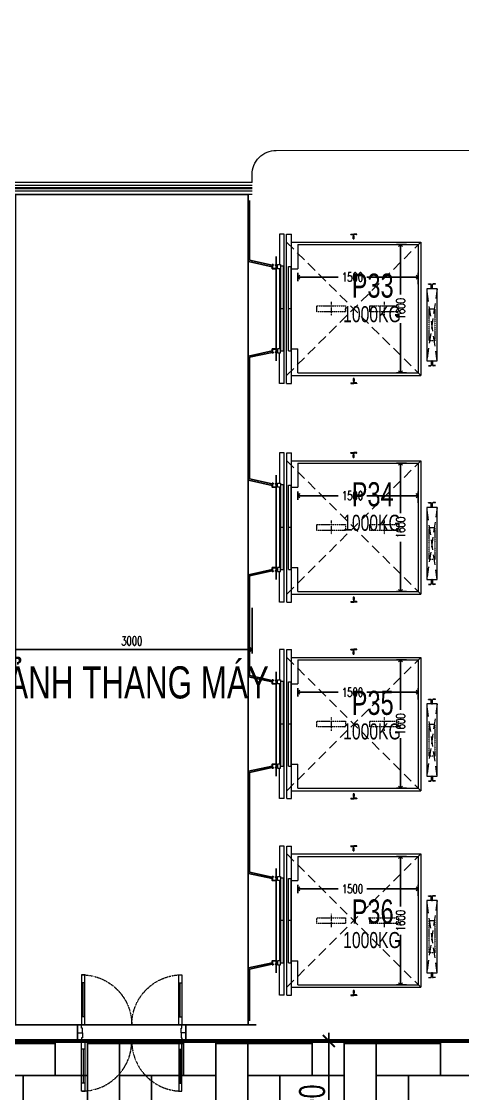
# Model space of a CAD drawing. Header units: millimetres. Extents: x -1307397 to 11565522512, y -626897 to 1138105.
# Drawn here: x 163179 to 168675, y -625 to 12736 of the extents above; entities that cross this region are included whole.
import ezdxf
from ezdxf.enums import TextEntityAlignment as Align
from ezdxf.xclip import XClip

# ---------------------------------------------------------------- set-up
doc = ezdxf.new("R2010")
doc.units = ezdxf.units.MM
doc.header["$MEASUREMENT"] = 0
doc.header["$XCLIPFRAME"] = 0
for name, pattern in [('HIDDEN', [0.375, 0.25, -0.125]), ('Xref_ST_MBDV Cot vach 30.7.2022$0$CENTERX2', [4, 2.5, -0.5, 0.5, -0.5]), ('Xref_ST_MBDV Cot vach 30.7.2022$0$HIDDEN', [0.375, 0.25, -0.125]), ('Xref_ST_MBDV Cot vach 30.7.2022$0$HIDDEN2', [0.1875, 0.125, -0.0625]), ('Xref_ST_MBDV Cot vach 30.7.2022$0$PHANTOMX2', [5, 2.5, -0.5, 0.5, -0.5, 0.5, -0.5])]:
    doc.linetypes.add(name, pattern=pattern)
for name, color, linetype, lineweight in [('AUDIT_I_220808132811-11', 7, 'Continuous', 9), ('Xref_ST_MBDV Cot vach 30.7.2022$0$CUA', 37, 'Continuous', 13), ('Xref_ST_MBDV Cot vach 30.7.2022$0$KT-Net cua', 87, 'Continuous', 9), ('Xref_ST_MBDV Cot vach 30.7.2022$0$KT-Net thay', 7, 'Continuous', 15), ('Xref_ST_MBDV Cot vach 30.7.2022$0$KT-Noi that', 36, 'Continuous', 9)]:
    doc.layers.add(name, color=color, linetype=linetype, lineweight=lineweight)
for name, color, linetype in [('KT-Net manh', 139, 'Continuous'), ('KT-Tuong', 1, 'Continuous'), ('Xref_ST_MBDV Cot vach 30.7.2022$0$KT-Dim', 8, 'Continuous'), ('Xref_ST_MBDV Cot vach 30.7.2022$0$KT-Net manh', 139, 'Continuous'), ('Xref_ST_MBDV Cot vach 30.7.2022$0$KT-Text', 7, 'Continuous'), ('Xref_ST_MBDV Cot vach 30.7.2022$0$KT-Tuong', 1, 'Continuous')]:
    doc.layers.add(name, color=color, linetype=linetype)
doc.styles.add('00 Text ccu dim', font='vnsimli.shx', dxfattribs={"width": 0.7})
doc.styles.add('Xref_ST_MBDV Cot vach 30.7.2022$0$Arial', font='arial.ttf', dxfattribs={"width": 0.7})
doc.styles.add('Xref_ST_MBDV Cot vach 30.7.2022$0$DIM', font='vnsimli.shx', dxfattribs={"width": 0.7})
doc.styles.add('Xref_ST_MBDV Cot vach 30.7.2022$0$xref.N.Cot vach tang N2$0$DIM', font='vnsimli.shx', dxfattribs={"width": 0.7})
doc.dimstyles.new('00A1CCU_1-100', dxfattribs={"dimscale": 100, "dimtxt": 3, "dimasz": 1.5, "dimexe": 1, "dimexo": 0, "dimgap": 0.6, "dimtad": 1, "dimdec": 0, "dimrnd": 0.5, "dimzin": 0, "dimdsep": 46, "dimtxsty": '00 Text ccu dim', "dimblk1": 'ARCHTICK', "dimblk2": 'ARCHTICK', "dimsah": 1, "dimcen": 2, "dimdle": 1, "dimclrd": 256, "dimclre": 256, "dimclrt": 31, "dimadec": 0, "dimazin": 0, "dimtfac": 1, "dimtdec": 0, "dimtix": 1, "dimtmove": 2, "dimatfit": 3, "dimldrblk": 'OPEN90', "dimfxl": 1, "dimtvp": 0.833333, "dimtolj": 1, "dimtzin": 0, "dimarcsym": 0})
doc.dimstyles.new('Xref_ST_MBDV Cot vach 30.7.2022$0$CCU 1-100 A1', dxfattribs={"dimscale": 100, "dimtxt": 2.2, "dimasz": 1, "dimexe": 1, "dimexo": 0, "dimgap": 1, "dimtad": 1, "dimdec": 0, "dimdsep": 46, "dimtxsty": 'Xref_ST_MBDV Cot vach 30.7.2022$0$DIM', "dimblk1": 'Xref_ST_MBDV Cot vach 30.7.2022$0$_ARCHTICK', "dimblk2": 'Xref_ST_MBDV Cot vach 30.7.2022$0$_ARCHTICK', "dimsah": 1, "dimcen": 0, "dimdle": 1, "dimclrd": 256, "dimclre": 256, "dimclrt": 31, "dimadec": 0, "dimazin": 0, "dimtfac": 1, "dimtdec": 0, "dimtix": 1, "dimtmove": 2, "dimatfit": 3, "dimldrblk": 'Xref_ST_MBDV Cot vach 30.7.2022$0$_ARCHTICK', "dimfxl": 8, "dimtolj": 1, "dimarcsym": 0})
doc.dimstyles.new('Xref_ST_MBDV Cot vach 30.7.2022$0$xref.N.Cot vach tang N2$0$CCU 1-100 A1', dxfattribs={"dimscale": 100, "dimtxt": 2.2, "dimasz": 1, "dimexe": 1, "dimexo": 0, "dimgap": 1, "dimtad": 1, "dimdec": 0, "dimdsep": 46, "dimtxsty": 'Xref_ST_MBDV Cot vach 30.7.2022$0$xref.N.Cot vach tang N2$0$DIM', "dimblk1": 'Xref_ST_MBDV Cot vach 30.7.2022$0$xref.N.Cot vach tang N2$0$_ARCHTICK', "dimblk2": 'Xref_ST_MBDV Cot vach 30.7.2022$0$xref.N.Cot vach tang N2$0$_ARCHTICK', "dimsah": 1, "dimcen": 0, "dimdle": 1, "dimclrd": 256, "dimclre": 256, "dimclrt": 31, "dimadec": 0, "dimazin": 0, "dimtfac": 1, "dimtdec": 0, "dimtix": 1, "dimtmove": 2, "dimatfit": 3, "dimldrblk": 'Xref_ST_MBDV Cot vach 30.7.2022$0$xref.N.Cot vach tang N2$0$_ARCHTICK', "dimfxl": 8, "dimtolj": 1, "dimarcsym": 0})

# ---------------------------------------------------------------- blocks, each defined once
blk = doc.blocks.new('*U34')
for p, q in [((-1260, 525), (-1300, 525)), ((-1280, 100), (-1280, 525)), ((-90, 525), (-50, 525)), ((-70, 100), (-70, 525)), ((-1260, 100), (-1300, 100)), ((-90, 100), (-50, 100))]:
    blk.add_line(p, q)
for points in [[(-1300, 0), (-1260, 0), (-1260, 625), (-1300, 625)], [(-50, 0), (-90, 0), (-90, 625), (-50, 625)], [(-1350, -100), (-1290, -100), (-1290, -40), (-1300, -40), (-1300, 0), (-1350, 0)], [(0, -100), (-60, -100), (-60, -40), (-50, -40), (-50, 0), (0, 0)]]:
    blk.add_lwpolyline(points, close=True)
at = {"linetype": 'Xref_ST_MBDV Cot vach 30.7.2022$0$HIDDEN2'}
for centre, start, end in [((-1300, 0), 0, 90), ((-50, 0), 90, 180)]:
    blk.add_arc(centre, 625, start, end, dxfattribs=at)
blk = doc.blocks.new('Xref_ST_MBDV Cot vach 30.7.2022$0$_Open90')
at = {"color": 0, "linetype": 'ByBlock', "lineweight": -2}
for p, q in [((0, 0), (-1, 0)), ((-0.5, 0.5), (0, 0)), ((0, 0), (-0.5, -0.5))]:
    blk.add_line(p, q, dxfattribs=at)
blk = doc.blocks.new('*D28')
at = {"layer": 'Defpoints', "color": 5, "transparency": 16777216}
for p, q in [((-2230, 1494), (-2230, 1596)), ((-2180, 1546), (-1728, 1546)), ((-780, 1546), (-1372, 1546)), ((-730, 1457), (-730, 1596))]:
    blk.add_line(p, q, dxfattribs=at)
at = {"layer": 'Defpoints', "color": 0, "transparency": 16777216}
for p in [(-2230, 1546), (-2230, 1494, 0), (-730, 1457, 0)]:
    blk.add_point(p, dxfattribs=at)
at = {"layer": 'Defpoints', "color": 5, "transparency": 16777216, "xscale": 50, "yscale": 50, "zscale": 50, "rotation": 180}
blk.add_blockref('Xref_ST_MBDV Cot vach 30.7.2022$0$_Open90', (-2230, 1546), dxfattribs=at)
at = {"layer": 'Defpoints', "color": 5, "transparency": 16777216, "xscale": 50, "yscale": 50, "zscale": 50}
blk.add_blockref('Xref_ST_MBDV Cot vach 30.7.2022$0$_Open90', (-730, 1546), dxfattribs=at)
at = {"layer": 'Defpoints', "color": 5, "transparency": 16777216, "insert": (-1550, 1546), "char_height": 110, "attachment_point": 5, "style": 'Xref_ST_MBDV Cot vach 30.7.2022$0$DIM'}
blk.add_mtext('\\A1;1500', dxfattribs=at)
blk = doc.blocks.new('Xref_ST_MBDV Cot vach 30.7.2022$0$_ARCHTICK')
at = {"color": 0, "linetype": 'ByBlock', "const_width": 0.15}
blk.add_lwpolyline([(-0.5, -0.5), (0.5, 0.5)], dxfattribs=at)
blk = doc.blocks.new('*D29')
at = {"layer": 'Defpoints', "color": 5, "transparency": 16777216}
for p, q in [((-879, 1950), (-1000, 1950)), ((-950, 1900), (-950, 1328)), ((-950, 400), (-950, 972)), ((-879, 350), (-1000, 350))]:
    blk.add_line(p, q, dxfattribs=at)
at = {"layer": 'Defpoints', "color": 0, "transparency": 16777216}
for p in [(-879, 1950, 0), (-950, 350), (-879, 350, 0)]:
    blk.add_point(p, dxfattribs=at)
at = {"layer": 'Defpoints', "color": 5, "transparency": 16777216, "xscale": 50, "yscale": 50, "zscale": 50}
for p, rotation in [((-950, 1950), 90), ((-950, 350), 270)]:
    blk.add_blockref('Xref_ST_MBDV Cot vach 30.7.2022$0$_Open90', p, dxfattribs=dict(at, rotation=rotation))
at = {"layer": 'Defpoints', "color": 5, "transparency": 16777216, "insert": (-950, 1150), "char_height": 110, "attachment_point": 5, "rotation": 90, "style": 'Xref_ST_MBDV Cot vach 30.7.2022$0$DIM'}
blk.add_mtext('\\A1;1600', dxfattribs=at)
blk = doc.blocks.new('Xref_ST_MBDV Cot vach 30.7.2022$0$xref.N.Cot vach tang N2$0$_Open90')
at = {"color": 0, "linetype": 'ByBlock', "lineweight": -2}
for p, q in [((0, 0), (-1, 0)), ((-0.5, 0.5), (0, 0)), ((0, 0), (-0.5, -0.5))]:
    blk.add_line(p, q, dxfattribs=at)
blk = doc.blocks.new('*D123')
at = {"layer": 'Defpoints', "color": 5, "transparency": 16777216}
for p, q in [((163054, 5430), (163054, 4860)), ((166054, 5430), (166054, 4860)), ((163104, 4910), (166004, 4910))]:
    blk.add_line(p, q, dxfattribs=at)
at = {"layer": 'Defpoints', "color": 0, "transparency": 16777216}
for p in [(163054, 5430), (166054, 5430), (166054, 4910)]:
    blk.add_point(p, dxfattribs=at)
at = {"layer": 'Defpoints', "color": 5, "transparency": 16777216, "xscale": 50, "yscale": 50, "zscale": 50, "rotation": 180}
blk.add_blockref('Xref_ST_MBDV Cot vach 30.7.2022$0$xref.N.Cot vach tang N2$0$_Open90', (163054, 4910), dxfattribs=at)
at = {"layer": 'Defpoints', "color": 5, "transparency": 16777216, "xscale": 50, "yscale": 50, "zscale": 50}
blk.add_blockref('Xref_ST_MBDV Cot vach 30.7.2022$0$xref.N.Cot vach tang N2$0$_Open90', (166054, 4910), dxfattribs=at)
at = {"layer": 'Defpoints', "color": 5, "transparency": 16777216, "insert": (164554, 5015), "char_height": 110, "attachment_point": 5, "style": 'Xref_ST_MBDV Cot vach 30.7.2022$0$xref.N.Cot vach tang N2$0$DIM'}
blk.add_mtext('\\A1;3000', dxfattribs=at)
blk = doc.blocks.new('Xref_ST_MBDV Cot vach 30.7.2022$0$xref.N.Cot vach tang N2$0$_ARCHTICK')
at = {"color": 0, "linetype": 'ByBlock', "const_width": 0.15}
blk.add_lwpolyline([(-0.5, -0.5), (0.5, 0.5)], dxfattribs=at)
blk = doc.blocks.new('ĂERWER')
at = {"layer": 'Xref_ST_MBDV Cot vach 30.7.2022$0$KT-Text', "style": 'Xref_ST_MBDV Cot vach 30.7.2022$0$Arial', "width": 0.7}
for s, height, p in [('P33', 300, (-35742, 26404)), ('1000KG', 200, (-35849, 26098)), ('P34', 300, (-35742, 23804)), ('1000KG', 200, (-35849, 23498)), ('P35', 300, (-35742, 21204)), ('1000KG', 200, (-35849, 20898)), ('P36', 300, (-35742, 18604)), ('1000KG', 200, (-35849, 18298))]:
    blk.add_text(s, height=height, dxfattribs=at).set_placement(p)
blk = doc.blocks.new('_ARCHTICK')
at = {"color": 0, "linetype": 'ByBlock', "const_width": 0.15}
blk.add_lwpolyline([(-0.5, -0.5), (0.5, 0.5)], dxfattribs=at)
blk = doc.blocks.new('*D494')
at = {"layer": 'Defpoints', "color": 0, "transparency": 16777216}
for p in [(167410, 30, 0), (167009, -1770), (167410, -1770, 0)]:
    blk.add_point(p, dxfattribs=at)
at = {"layer": 'KT-Tuong', "lineweight": -2, "transparency": 16777216}
for p, q in [((167410, 30), (166909, 30)), ((167009, 130), (167009, -1870)), ((167410, -1770), (166909, -1770))]:
    blk.add_line(p, q, dxfattribs=at)
at = {"layer": 'KT-Tuong', "lineweight": -2, "transparency": 16777216, "xscale": 150, "yscale": 150, "zscale": 150}
for p, rotation in [((167009, 30), 90), ((167009, -1770), 270)]:
    blk.add_blockref('_ARCHTICK', p, dxfattribs=dict(at, rotation=rotation))
at = {"layer": 'KT-Tuong', "color": 31, "transparency": 16777216, "insert": (166799, -870), "char_height": 300, "attachment_point": 5, "rotation": 90, "style": '00 Text ccu dim'}
blk.add_mtext('\\A1;1800', dxfattribs=at)
blk = doc.blocks.new('_Open90')
at = {"color": 0, "linetype": 'ByBlock', "lineweight": -2}
for p, q in [((0, 0), (-1, 0)), ((-0.5, 0.5), (0, 0)), ((0, 0), (-0.5, -0.5))]:
    blk.add_line(p, q, dxfattribs=at)
blk = doc.blocks.new('Xref_ST_MBDV Cot vach 30.7.2022$0$TM 1000kg')
at = {"layer": 'Xref_ST_MBDV Cot vach 30.7.2022$0$KT-Net manh'}
for p, q in [((-2850, 2500), (-2850, 1742.2)), ((-2832, 2500), (-2832, 1754.4)), ((-2850, 1742.2), (-2847, 1742.2)), ((-2847, 1742.2), (-2847, 1739.2)), ((-2550, 1674.2), (-2847, 1739.2)), ((-2550, 1692.7), (-2832, 1754.4)), ((-2500, 1800), (-2500, 500)), ((-2850, 557.8), (-2847, 557.8)), ((-2850, -100), (-2850, 557.8)), ((-2550, 625.8), (-2847, 560.8)), ((-2847, 557.8), (-2847, 560.8)), ((-2550, 607.3), (-2832, 545.6)), ((-2832, -100), (-2832, 545.6))]:
    blk.add_line(p, q, dxfattribs=at)
at = {"layer": 'Xref_ST_MBDV Cot vach 30.7.2022$0$KT-Net manh', "const_width": 2}
for points in [[(-2847, 1742.2), (-2832, 1754.4)], [(-2847, 557.8), (-2832, 545.6)]]:
    blk.add_lwpolyline(points, dxfattribs=at)
at = {"layer": 'Xref_ST_MBDV Cot vach 30.7.2022$0$KT-Net manh', "ltscale": 2}
for points in [[(-2510, 1700), (-2500, 1700), (-2500, 1650), (-2550, 1650), (-2550, 1700), (-2540, 1700), (-2540, 1690), (-2541.6, 1690), (-2541.6, 1698.4), (-2548.4, 1698.4), (-2548.4, 1651.6), (-2501.6, 1651.6), (-2501.6, 1698.4), (-2508.4, 1698.4), (-2508.4, 1690), (-2510, 1690)], [(-2510, 600), (-2500, 600), (-2500, 650), (-2550, 650), (-2550, 600), (-2540, 600), (-2540, 610), (-2541.6, 610), (-2541.6, 601.6), (-2548.4, 601.6), (-2548.4, 648.4), (-2501.6, 648.4), (-2501.6, 601.6), (-2508.4, 601.6), (-2508.4, 610), (-2510, 610)]]:
    blk.add_lwpolyline(points, close=True, dxfattribs=at)
at = {"layer": 'Xref_ST_MBDV Cot vach 30.7.2022$0$KT-Noi that', "linetype": 'Continuous', "ltscale": 2}
for p, q in [((-2460, 2080, 0), (-2460, 1700, 0)), ((-2400, 2080, 0), (-2460, 2080, 0)), ((-2400, 220, 0), (-2400, 2080, 0)), ((-2370, 220, 0), (-2370, 2080, 0)), ((-2370, 2080, 0), (-2310, 2080, 0)), ((-2310, 220, 0), (-2310, 2080, 0)), ((-2310, 1981, 0), (-700, 1981, 0)), ((-2230, 1950, 0), (-730, 1950, 0)), ((-2230, 1950, 0), (-2230, 1650, 0)), ((-730, 1950, 0), (-730, 350, 0)), ((-700, 1981, 0), (-700, 319, 0)), ((-2455, 650, 0), (-2455, 1650, 0)), ((-2441.3, 620, 0), (-2441.3, 1680, 0)), ((-2411, 1680, 0), (-2441.3, 1680, 0)), ((-2411, 620, 0), (-2411, 1680, 0)), ((-2348, 625, 0), (-2348, 1675, 0)), ((-2348, 1675, 0), (-2314, 1675, 0)), ((-2314, 625, 0), (-2314, 1675, 0)), ((-2310, 1650, 0), (-2230, 1650, 0)), ((-2411, 1150, 0), (-2441.3, 1150, 0)), ((-2314, 1150, 0), (-2348, 1150, 0)), ((-2460, 220, 0), (-2460, 600, 0)), ((-2411, 620, 0), (-2441.3, 620, 0)), ((-2348, 625, 0), (-2314, 625, 0)), ((-2310, 650, 0), (-2230, 650, 0)), ((-2230, 350, 0), (-2230, 650, 0)), ((-2310, 319, 0), (-700, 319, 0)), ((-2230, 350, 0), (-730, 350, 0)), ((-2400, 220, 0), (-2460, 220, 0)), ((-2370, 220, 0), (-2310, 220, 0))]:
    blk.add_line(p, q, dxfattribs=at)
at = {"layer": 'Xref_ST_MBDV Cot vach 30.7.2022$0$KT-Noi that', "linetype": 'Continuous'}
for p, q in [((-1572.5, 2077, 0), (-1572.5, 2082, 0)), ((-1572.5, 2082, 0), (-1535, 2082, 0)), ((-1569.5, 2074, 0), (-1540.1, 2070.9, 0)), ((-1540, 2021, 0), (-1540, 2050, 0)), ((-1539, 2020, 0), (-1535, 2020, 0)), ((-1537.1, 2054.1, 0), (-1537.1, 2067.9, 0)), ((-1497.5, 2082, 0), (-1535, 2082, 0)), ((-1531, 2020, 0), (-1535, 2020, 0)), ((-1532.9, 2054.1, 0), (-1532.9, 2067.9, 0)), ((-1530, 2021, 0), (-1530, 2050, 0)), ((-1500.5, 2074, 0), (-1529.9, 2070.9, 0)), ((-1497.5, 2077, 0), (-1497.5, 2082, 0)), ((-603.5, 1460, 0), (-574.4, 1460, 0)), ((-603.5, 1456.8, 0), (-603.5, 1460, 0)), ((-603.5, 1456.8, 0), (-574.4, 1456.8, 0)), ((-568.2, 1406.2, 0), (-568.2, 1450.6, 0)), ((-565, 1406.2, 0), (-565, 1450.6, 0)), ((-558, 1403.2, 0), (-562, 1403.2, 0)), ((-558, 1400, 0), (-562, 1400, 0)), ((-555, 1406.2, 0), (-555, 1450.6, 0)), ((-551.8, 1406.2, 0), (-551.8, 1450.6, 0)), ((-516.5, 1460, 0), (-545.6, 1460, 0)), ((-516.5, 1456.8, 0), (-545.6, 1456.8, 0)), ((-516.5, 1456.8, 0), (-516.5, 1460, 0)), ((-603.5, 443.2, 0), (-574.4, 443.2, 0)), ((-603.5, 440, 0), (-574.4, 440, 0)), ((-568.2, 493.8, 0), (-568.2, 449.4, 0)), ((-565, 493.8, 0), (-565, 449.4, 0)), ((-558, 500, 0), (-562, 500, 0)), ((-558, 496.8, 0), (-562, 496.8, 0)), ((-555, 493.8, 0), (-555, 449.4, 0)), ((-551.8, 493.8, 0), (-551.8, 449.4, 0)), ((-516.5, 443.2, 0), (-545.6, 443.2, 0)), ((-516.5, 440, 0), (-545.6, 440, 0)), ((-1540, 279, 0), (-1540, 250, 0)), ((-1539, 280, 0), (-1535, 280, 0)), ((-1531, 280, 0), (-1535, 280, 0)), ((-1530, 279, 0), (-1530, 250, 0)), ((-1572.5, 223, 0), (-1572.5, 218, 0)), ((-1572.5, 218, 0), (-1535, 218, 0)), ((-1569.5, 226, 0), (-1540.1, 229.1, 0)), ((-1537.1, 245.9, 0), (-1537.1, 232.1, 0)), ((-1497.5, 218, 0), (-1535, 218, 0)), ((-1532.9, 245.9, 0), (-1532.9, 232.1, 0)), ((-1500.5, 226, 0), (-1529.9, 229.1, 0)), ((-1497.5, 223, 0), (-1497.5, 218, 0))]:
    blk.add_line(p, q, dxfattribs=at)
at = {"layer": 'Xref_ST_MBDV Cot vach 30.7.2022$0$KT-Noi that', "linetype": 'Xref_ST_MBDV Cot vach 30.7.2022$0$HIDDEN', "ltscale": 500}
for p, q in [((-2370, 1981, 0), (-700, 319, 0)), ((-2370, 319, 0), (-700, 1981, 0)), ((-495, 1400, 0), (-625, 500, 0)), ((-495, 500, 0), (-625, 1400, 0))]:
    blk.add_line(p, q, dxfattribs=at)
at = {"layer": 'Xref_ST_MBDV Cot vach 30.7.2022$0$KT-Noi that', "linetype": 'Xref_ST_MBDV Cot vach 30.7.2022$0$CENTERX2'}
for p, q in [((-1815, 1236, 0), (-1815, 1066.7, 0)), ((-1155, 1236, 0), (-1155, 1066.7, 0))]:
    blk.add_line(p, q, dxfattribs=at)
at = {"layer": 'Xref_ST_MBDV Cot vach 30.7.2022$0$KT-Noi that', "linetype": 'Continuous', "ltscale": 2, "elevation": 0}
for points in [[(-2485, 1700), (-2445, 1700), (-2445, 1650), (-2485, 1650)], [(-495, 1400), (-625, 1400), (-625, 500), (-495, 500)], [(-2485, 600), (-2445, 600), (-2445, 650), (-2485, 650)]]:
    blk.add_lwpolyline(points, close=True, dxfattribs=at)
at = {"layer": 'Xref_ST_MBDV Cot vach 30.7.2022$0$KT-Noi that', "linetype": 'Xref_ST_MBDV Cot vach 30.7.2022$0$PHANTOMX2', "elevation": 0}
for points in [[(-1635, 1186), (-1635, 1114), (-1995, 1114), (-1995, 1186)], [(-975, 1186), (-975, 1114), (-1335, 1114), (-1335, 1186)], [(-524, 1150), (-524, 750), (-596, 750), (-596, 1150)]]:
    blk.add_lwpolyline(points, close=True, dxfattribs=at)
at = {"layer": 'Xref_ST_MBDV Cot vach 30.7.2022$0$KT-Noi that', "linetype": 'Continuous'}
for centre, radius, start, end in [((-1569.5, 2077, 0), 3, 180, 270), ((-1540.1, 2067.9, 0), 3, 0, 90), ((-1542.3, 2054.7, 0), 5.25, 295.66972, 353.31728), ((-1539, 2021, 0), 1, 180, 270), ((-1529.9, 2067.9, 0), 3, 90, 180), ((-1527.7, 2054.7, 0), 5.25, 186.68272, 244.33028), ((-1531, 2021, 0), 1, 270, 0), ((-1500.5, 2077, 0), 3, 270, 0), ((-574.4, 1450.6, 0), 9.4, 0, 90), ((-574.4, 1450.6, 0), 6.2, 0, 90), ((-562, 1406.2, 0), 6.2, 180, 270), ((-562, 1406.2, 0), 3, 180, 270), ((-558, 1406.2, 0), 3, 270, 0), ((-558, 1406.2, 0), 6.2, 270, 0), ((-545.6, 1450.6, 0), 9.4, 90, 180), ((-545.6, 1450.6, 0), 6.2, 90, 180), ((-574.4, 449.4, 0), 6.2, 270, 0), ((-574.4, 449.4, 0), 9.4, 270, 0), ((-562, 493.8, 0), 6.2, 90, 180), ((-562, 493.8, 0), 3, 90, 180), ((-558, 493.8, 0), 6.2, 0, 90), ((-558, 493.8, 0), 3, 0, 90), ((-545.6, 449.4, 0), 9.4, 180, 270), ((-545.6, 449.4, 0), 6.2, 180, 270), ((-1539, 279, 0), 1, 90, 180), ((-1531, 279, 0), 1, 0, 90), ((-1569.5, 223, 0), 3, 90, 180), ((-1540.1, 232.1, 0), 3, 270, 0), ((-1542.3, 245.3, 0), 5.25, 6.68272, 64.33028), ((-1527.7, 245.3, 0), 5.25, 115.66972, 173.31728), ((-1529.9, 232.1, 0), 3, 180, 270), ((-1500.5, 223, 0), 3, 0, 90)]:
    blk.add_arc(centre, radius, start, end, dxfattribs=at)
at = {"layer": 'Defpoints', "color": 5}
for base, p1, p2, angle, picture, middle in [((-950.2, 350), (-879.1, 1950, 0), (-879.1, 350, 0), 90, '*D29', (-950.2, 1150)), ((-2230, 1545.8), (-730, 1457.2, 0), (-2230, 1494.3, 0), 180, '*D28', (-1550.1, 1545.8))]:
    dim = blk.add_linear_dim(base=base, p1=p1, p2=p2, angle=angle, dimstyle='Xref_ST_MBDV Cot vach 30.7.2022$0$CCU 1-100 A1', override={"dimscale": 50, "dimblk1": 'Xref_ST_MBDV Cot vach 30.7.2022$0$_Open90', "dimblk2": 'Xref_ST_MBDV Cot vach 30.7.2022$0$_Open90', "dimclrd": 5, "dimclre": 5, "dimclrt": 5, "dimlwd": 65535, "dimlwe": 65535}, dxfattribs=at)
    dim.commit()
    dim.dimension.update_dxf_attribs({"geometry": picture, "text_midpoint": middle, "dimtype": 128})

msp = doc.modelspace()

# ---------------------------------------------------------------- hatches: boundary and pattern name
at = {"layer": 'KT-Net manh', "transparency": 33554618}
h = msp.add_hatch(dxfattribs=at)
h.set_pattern_fill('AR-HBONE', color=256, scale=100, angle=45)
h.paths.add_polyline_path([(169203.8, 5380), (169203.8, 30), (157647.4, 30), (154446.6, 9300.9), (152745.2, 8713.5), (156364.6, -1770), (171003.8, -1770), (171003.8, 5430.2)])

# ---------------------------------------------------------------- linework, layer by layer
at = {"layer": 'AUDIT_I_220808132811-11', "elevation": 0}
msp.add_lwpolyline([(166053.8, 10727.8), (166053.8, 10827.8, -0.4142136), (166353.8, 11127.8), (194520.9, 11130, -0.1855238), (198205.3, 9368.5, -0.1326594), (199720.8, 6476.7, 0.1326594)], format="xyb", dxfattribs=at)
at = {"layer": 'KT-Net manh', "color": 2, "linetype": 'HIDDEN', "ltscale": 10, "const_width": 50, "elevation": 0}
msp.add_lwpolyline([(169203.8, 5380), (169203.8, 30), (157647.4, 30), (154446.6, 9300.9), (152745.2, 8713.5), (156364.6, -1770), (171003.8, -1770), (171003.8, 5430.2)], close=True, dxfattribs=at)
at = {"layer": 'Xref_ST_MBDV Cot vach 30.7.2022$0$KT-Net cua'}
for p, q in [((166053.8, 10690, 0), (163053.8, 10690)), ((166053.8, 10661, 0), (163053.8, 10661)), ((166053.8, 10649, 0), (163053.8, 10649)), ((166053.8, 10620, 0), (163053.8, 10620))]:
    msp.add_line(p, q, dxfattribs=at)
at = {"layer": 'Xref_ST_MBDV Cot vach 30.7.2022$0$KT-Net manh'}
for p, q in [((166003.8, 7905), (166003.8, 7780, 0)), ((166021.8, 7905, 0), (166021.8, 7780, 0))]:
    msp.add_line(p, q, dxfattribs=at)
at = {"layer": 'Xref_ST_MBDV Cot vach 30.7.2022$0$KT-Net manh', "elevation": 0}
msp.add_lwpolyline([(163103.8, 230), (166003.8, 230), (166003.8, 10580), (163103.8, 10580)], close=True, dxfattribs=at)
at = {"layer": 'Xref_ST_MBDV Cot vach 30.7.2022$0$KT-Net thay'}
for p, q in [((166053.8, 10730, 0), (163053.8, 10730)), ((166053.8, 10580, 0), (163053.8, 10580))]:
    msp.add_line(p, q, dxfattribs=at)
at = {"layer": 'Xref_ST_MBDV Cot vach 30.7.2022$0$KT-Tuong'}
for p, q in [((163003.8, 230), (163878.8, 230)), ((163878.8, 230), (163878.8, 30)), ((165228.8, 230), (165228.8, 30)), ((165228.8, 230), (166103.8, 230)), ((163003.8, 30), (163878.8, 30)), ((165228.8, 30), (166103.8, 30))]:
    msp.add_line(p, q, dxfattribs=at)

# ---------------------------------------------------------------- block references
at = {"layer": 'Xref_ST_MBDV Cot vach 30.7.2022$0$CUA', "xscale": -1}
msp.add_blockref('*U34', (163878.8, 230), dxfattribs=at)
at = {"layer": 'Xref_ST_MBDV Cot vach 30.7.2022$0$CUA', "rotation": 180}
msp.add_blockref('*U34', (163878.8, 30), dxfattribs=at)
at = {"layer": 'Xref_ST_MBDV Cot vach 30.7.2022$0$KT-Dim'}
msp.add_blockref('Xref_ST_MBDV Cot vach 30.7.2022$0$TM 1000kg', (168853.7, 8005, 0), dxfattribs=at)
at = {"layer": 'Xref_ST_MBDV Cot vach 30.7.2022$0$KT-Noi that'}
for p in [(168853.8, 5280, 0), (168853.8, 2830, 0), (168853.8, 380)]:
    msp.add_blockref('Xref_ST_MBDV Cot vach 30.7.2022$0$TM 1000kg', p, dxfattribs=at)
at = {"layer": 'Xref_ST_MBDV Cot vach 30.7.2022$0$KT-Text'}
ref = msp.add_blockref('ĂERWER', (203036.4, -17110, 0), dxfattribs=at)
XClip(ref).set_block_clipping_path([(-130820.2520998028, -21046.0057929899), (23780.2585777803, 76523.987100163)])
ref = msp.add_blockref('ĂERWER', (203036.4, -17110, 0), dxfattribs=at)
XClip(ref).set_block_clipping_path([(-128219.7414222197, -21046.0057929899), (23780.2585777803, 68525.3211905288)])

# ---------------------------------------------------------------- texts
at = {"layer": 'Xref_ST_MBDV Cot vach 30.7.2022$0$KT-Text', "extrusion": (-8.16706e-08, 6.125e-10, 1), "style": 'Xref_ST_MBDV Cot vach 30.7.2022$0$Arial', "width": 0.7}
msp.add_text('SẢNH THANG MÁY', height=400, dxfattribs=at).set_placement((164501.2, 4299.1, 0), align=Align.CENTER)

# ---------------------------------------------------------------- dimensions: what is measured, and where the dimension line sits
at = {"layer": 'Defpoints', "color": 5}
dim = msp.add_linear_dim(base=(166053.8, 4910.4), p1=(163053.8, 5430), p2=(166053.8, 5430), dimstyle='Xref_ST_MBDV Cot vach 30.7.2022$0$xref.N.Cot vach tang N2$0$CCU 1-100 A1', override={"dimscale": 50, "dimblk1": 'Xref_ST_MBDV Cot vach 30.7.2022$0$xref.N.Cot vach tang N2$0$_Open90', "dimblk2": 'Xref_ST_MBDV Cot vach 30.7.2022$0$xref.N.Cot vach tang N2$0$_Open90', "dimclrd": 5, "dimclre": 5, "dimclrt": 5, "dimlwd": 65535, "dimlwe": 65535}, dxfattribs=at)
dim.commit()
dim.dimension.update_dxf_attribs({"geometry": '*D123', "text_midpoint": (164553.8, 5015.4)})
at = {"layer": 'KT-Tuong'}
dim = msp.add_aligned_dim(p1=(167409.6, 30, 0), p2=(167409.6, -1770, 0), distance=-400.6, dimstyle='00A1CCU_1-100', dxfattribs=at)
dim.commit()
dim.dimension.update_dxf_attribs({"geometry": '*D494', "text_midpoint": (166799, -870)})

doc.saveas('drawing.dxf')
